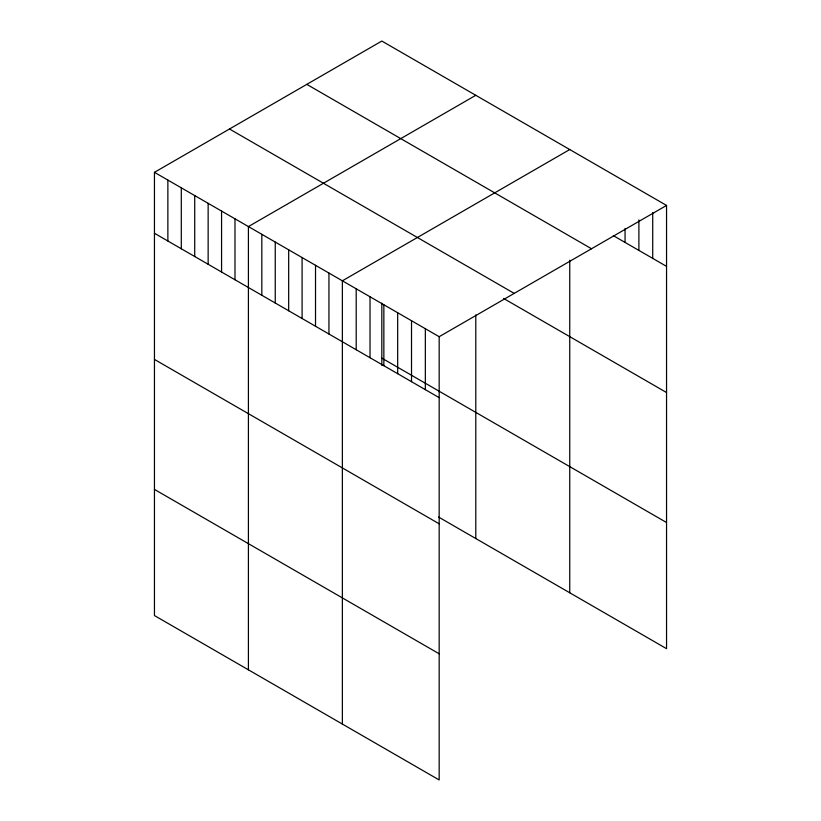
<?xml version="1.0" encoding="UTF-8"?>
<svg xmlns="http://www.w3.org/2000/svg" width="821" height="821" viewBox="0 0 821 821"><rect width="100%" height="100%" fill="white"/><g stroke="black" fill="none" stroke-linecap="round" stroke-linejoin="round"><path stroke-width="1.23" d="M154.451 172.328L439.173 336.702L439.173 779.95L154.451 615.565L154.451 172.328L381.827 41.05L666.549 205.435L666.549 648.672L438.619 517.076M475.79 95.298L248.414 226.575L248.414 669.813M569.743 149.545L342.367 280.813L342.367 724.06M439.173 336.702L666.549 205.435M613.359 235.668L666.549 266.373M306.797 84.368L591.51 248.753M229.49 129L514.203 293.384M503.663 298.495L666.549 392.53M381.827 358.13L666.549 522.515M154.451 233.267L439.173 397.651M154.451 359.424L439.173 523.808M154.451 489.408L439.173 653.793M652.716 212.68L652.716 258.389M638.892 219.936L638.892 250.405M625.058 228.454L625.058 242.421M569.743 260.226L569.743 592.783M475.79 314.895L475.79 538.535M425.34 328.718L425.34 389.667M411.516 320.734L411.516 381.683M397.682 312.75L397.682 373.699M383.859 304.765L383.859 365.714M381.827 303.144L381.827 365.417M370.025 296.781L370.025 357.73M356.201 288.797L356.201 349.746M328.944 273.065L328.944 334.014M315.521 265.316L315.521 326.265M302.097 257.568L302.097 318.507M288.674 249.82L288.674 310.759M275.251 242.072L275.251 303.011M261.827 234.324L261.827 295.262M234.991 218.817L234.991 279.766M221.567 211.069L221.567 272.018M208.144 203.321L208.144 264.27M194.721 195.572L194.721 256.511M181.297 187.824L181.297 248.763M167.874 180.076L167.874 241.015"/></g></svg>
